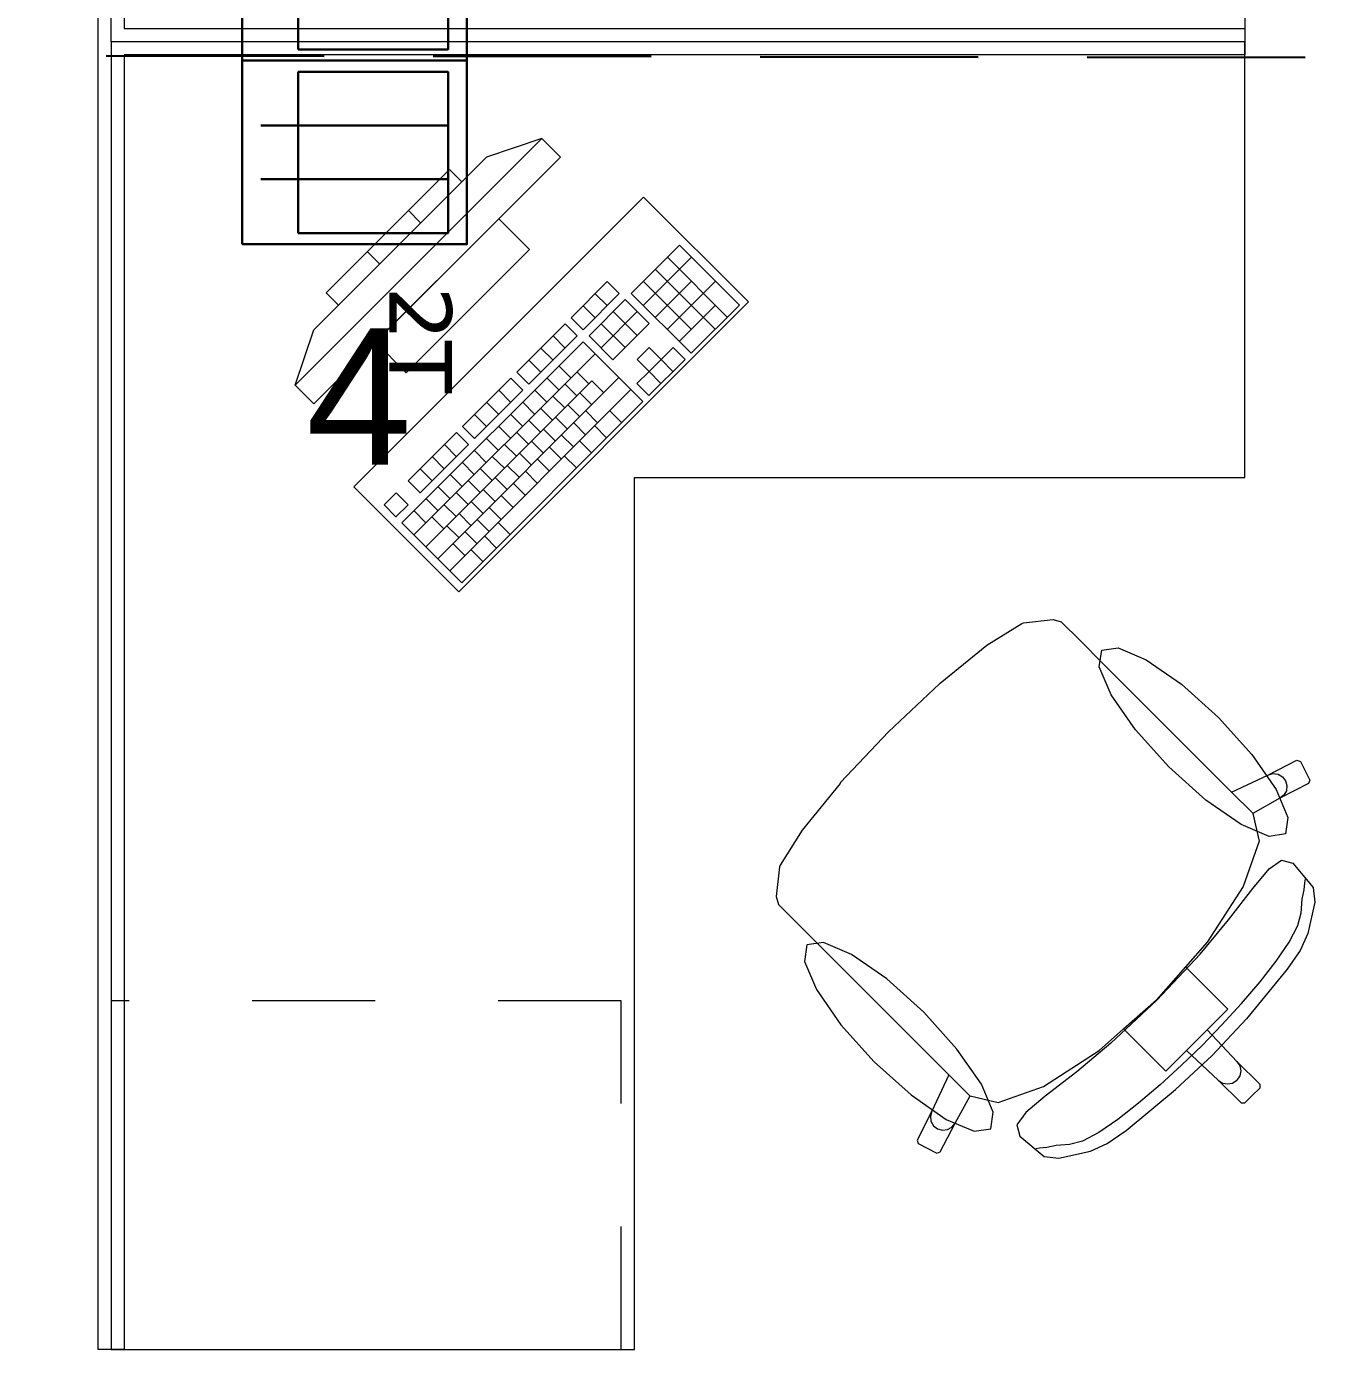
# Model space of a CAD drawing. Header units: inches. Extents: x -19 to 5698, y -728 to 92.
# Drawn here: x 292.072 to 293.56, y 12.807 to 14.325 of the extents above; entities that cross this region are included whole.
import ezdxf

# ---------------------------------------------------------------- set-up
doc = ezdxf.new("R2010")
doc.units = ezdxf.units.IN
doc.header["$MEASUREMENT"] = 0
doc.linetypes.add('HIDDEN', pattern=[0.375, 0.25, -0.125])
doc.linetypes.add('Rayas', pattern=[0.282222, 0.141111, -0.141111])
doc.layers.get('0').update_dxf_attribs({"color": 61})
doc.layers.add('00 conduct tomacorr', color=120, linetype='HIDDEN', lineweight=30)
doc.layers.add('00 IE LUZ EMERGENCIA', color=253, linetype='Continuous', lineweight=0)
doc.layers.add('Interior - Mobiliario', color=7, linetype='Continuous')
doc.styles.add('Annotative', font='arial.ttf')

# ---------------------------------------------------------------- blocks, each defined once
blk = doc.blocks.new('CAJA POP UP 6 MODULOS')
at = {"layer": '00 conduct tomacorr', "linetype": 'Continuous'}
for p, q in [((-0.095, -0.165), (-0.095, -0.0151)), ((-0.052, -0.165), (-0.052, -0.0151)), ((0.052, -0.165), (0.052, -0.0151)), ((0.095, -0.165), (0.095, -0.0151)), ((0, -0.165), (0, -0.18))]:
    blk.add_line(p, q, dxfattribs=at)
for points in [[(-0.147, 0), (0.147, 0), (0.147, -0.18), (-0.147, -0.18)], [(0, 0), (0.147, 0), (0.147, -0.18), (0, -0.18)]]:
    blk.add_lwpolyline(points, close=True, dxfattribs=at)
for points in [[(-0.138, -0.045), (-0.009, -0.045), (-0.009, -0.165), (-0.138, -0.165), (-0.138, -0.045)], [(0.009, -0.045), (0.138, -0.045), (0.138, -0.165), (0.009, -0.165), (0.009, -0.045)]]:
    blk.add_lwpolyline(points, dxfattribs=at)
at = {"color": 1, "insert": (-0.1807, -0.168), "char_height": 0.05, "attachment_point": 1, "rotation": 180}
blk.add_mtext_dynamic_manual_height_columns('{\\fVerdana|b0|i0|c0|p34;2T}', width=0.000481, gutter_width=0.1561, heights=[0], dxfattribs=at)

msp = doc.modelspace()

# ---------------------------------------------------------------- linework, layer by layer
at = {"layer": '00 conduct tomacorr'}
msp.add_line((295.7889, 14.2856, -0.0007), (287.4015, 14.2985, -0.0007), dxfattribs=at)
at = {"layer": 'Interior - Mobiliario', "color": 175, "linetype": 'Continuous', "lineweight": 13}
for p, q in [((292.1546, 14.3223), (292.1546, 15.8073)), ((292.1846, 15.8073), (292.1846, 14.3223)), ((292.1546, 14.2923), (292.1546, 14.3223)), ((292.1846, 14.3223), (293.4696, 14.3223)), ((293.4696, 14.3223), (293.4696, 14.2923)), ((292.1546, 12.8073), (292.1546, 14.2923)), ((292.1846, 14.2923), (292.1846, 12.8073)), ((293.4696, 14.2923), (292.1846, 14.2923)), ((292.6636, 14.1962), (292.3807, 13.9134)), ((292.6636, 14.1962), (292.5999, 14.175)), ((292.6848, 14.175), (292.6636, 14.1962)), ((292.4019, 13.8921), (292.6848, 14.175)), ((292.4019, 13.977), (292.5999, 14.175)), ((292.5575, 14.1608), (292.4161, 14.0194)), ((292.5716, 14.1467), (292.5575, 14.1608)), ((292.4302, 14.0053), (292.5716, 14.1467)), ((292.5245, 14.0996), (292.5104, 14.1137)), ((292.6141, 14.1043), (292.4726, 13.9629)), ((292.6494, 14.0689), (292.6141, 14.1043)), ((292.508, 13.9275), (292.6494, 14.0689)), ((292.8215, 14.0739), (292.7661, 14.0185)), ((292.8901, 14.0053), (292.8215, 14.0739)), ((292.4774, 14.0524), (292.4632, 14.0666)), ((292.7798, 14.0048), (292.8352, 14.0602)), ((292.8762, 13.9915), (292.8077, 14.06)), ((292.8624, 13.9776), (292.7938, 14.0462)), ((292.7386, 14.0321), (292.6971, 13.9906)), ((292.7523, 14.0184), (292.7386, 14.0321)), ((292.8348, 13.9775), (292.78, 14.0324)), ((292.7936, 13.9911), (292.8351, 14.0326)), ((292.8073, 13.9774), (292.8627, 14.0328)), ((292.4161, 14.0194), (292.4302, 14.0053)), ((292.7108, 13.9769), (292.7523, 14.0184)), ((292.7592, 14.0116), (292.7177, 13.97)), ((292.7385, 14.0046), (292.7248, 14.0183)), ((292.7866, 13.9842), (292.7592, 14.0116)), ((292.7661, 14.0185), (292.8347, 13.9499)), ((292.7247, 13.9907), (292.7109, 14.0045)), ((292.7314, 13.9563), (292.7729, 13.9979)), ((292.7728, 13.9703), (292.7454, 13.9977)), ((292.821, 13.9636), (292.8625, 14.0052)), ((292.8347, 13.9499), (292.8901, 14.0053)), ((292.3807, 13.9134), (292.4019, 13.977)), ((292.6902, 13.9837), (292.6348, 13.9283)), ((292.7039, 13.97), (292.6902, 13.9837)), ((292.6971, 13.9906), (292.7108, 13.9769)), ((292.7589, 13.9565), (292.7315, 13.9839)), ((292.7451, 13.9426), (292.7866, 13.9842)), ((292.4726, 13.9629), (292.508, 13.9275)), ((292.7107, 13.9631), (292.503, 13.7554)), ((292.6485, 13.9146), (292.7039, 13.97)), ((292.69, 13.9561), (292.6763, 13.9698)), ((292.7793, 13.8945), (292.7107, 13.9631)), ((292.7177, 13.97), (292.7451, 13.9426)), ((292.5167, 13.7417), (292.7245, 13.9494)), ((292.6762, 13.9423), (292.6625, 13.956)), ((292.7865, 13.9566), (292.7727, 13.9427)), ((292.8002, 13.9429), (292.7865, 13.9566)), ((292.8141, 13.9567), (292.8002, 13.9429)), ((292.8278, 13.943), (292.8141, 13.9567)), ((292.6623, 13.9284), (292.6486, 13.9421)), ((292.6968, 13.9217), (292.683, 13.9354)), ((292.7727, 13.9427), (292.7864, 13.929)), ((292.7862, 13.9015), (292.8278, 13.943)), ((292.7864, 13.929), (292.8002, 13.9429)), ((292.8139, 13.9292), (292.8002, 13.9429)), ((292.5305, 13.728), (292.7209, 13.9184)), ((292.5442, 13.7143), (292.7519, 13.922)), ((292.6279, 13.9214), (292.5725, 13.866)), ((292.6416, 13.9077), (292.6279, 13.9214)), ((292.6348, 13.9283), (292.6485, 13.9146)), ((292.6829, 13.9079), (292.6692, 13.9216)), ((292.7174, 13.9149), (292.7037, 13.9286)), ((292.7346, 13.9047), (292.7209, 13.9184)), ((292.7864, 13.929), (292.7725, 13.9152)), ((292.8001, 13.9153), (292.7864, 13.929)), ((292.3807, 13.9134), (292.4019, 13.8921)), ((292.5579, 13.7005), (292.7656, 13.9083)), ((292.5862, 13.8523), (292.6416, 13.9077)), ((292.6277, 13.8938), (292.614, 13.9075)), ((292.6691, 13.894), (292.6553, 13.9077)), ((292.6897, 13.8872), (292.676, 13.9009)), ((292.7035, 13.9011), (292.6898, 13.9148)), ((292.7207, 13.8908), (292.707, 13.9045)), ((292.7725, 13.9152), (292.7862, 13.9015)), ((292.5716, 13.6868), (292.7793, 13.8945)), ((292.6139, 13.88), (292.6002, 13.8937)), ((292.6552, 13.8802), (292.6415, 13.8939)), ((292.6759, 13.8734), (292.6621, 13.8871)), ((292.7069, 13.877), (292.6932, 13.8907)), ((292.6, 13.8661), (292.5863, 13.8798)), ((292.6414, 13.8663), (292.6277, 13.88)), ((292.662, 13.8595), (292.6483, 13.8732)), ((292.693, 13.8631), (292.6793, 13.8768)), ((292.7137, 13.8563), (292.7, 13.87)), ((292.7275, 13.8702), (292.7138, 13.8839)), ((292.7551, 13.8703), (292.7414, 13.884)), ((292.5655, 13.8591), (292.5102, 13.8037)), ((292.5793, 13.8453), (292.5655, 13.8591)), ((292.5725, 13.866), (292.5862, 13.8523)), ((292.6275, 13.8525), (292.6138, 13.8662)), ((292.6482, 13.8457), (292.6344, 13.8594)), ((292.6792, 13.8493), (292.6655, 13.863)), ((292.6998, 13.8425), (292.6861, 13.8562)), ((292.7378, 13.853), (292.7241, 13.8667)), ((292.5239, 13.79), (292.5793, 13.8453)), ((292.5654, 13.8315), (292.5517, 13.8452)), ((292.6137, 13.8386), (292.6, 13.8523)), ((292.6343, 13.8318), (292.6206, 13.8455)), ((292.6653, 13.8354), (292.6516, 13.8491)), ((292.686, 13.8286), (292.6723, 13.8423)), ((292.7205, 13.8357), (292.7067, 13.8494)), ((292.5516, 13.8176), (292.5378, 13.8314)), ((292.586, 13.8109), (292.5723, 13.8246)), ((292.5998, 13.8248), (292.5861, 13.8385)), ((292.6205, 13.818), (292.6067, 13.8317)), ((292.6515, 13.8216), (292.6378, 13.8353)), ((292.6721, 13.8148), (292.6584, 13.8285)), ((292.7031, 13.8184), (292.6894, 13.8321)), ((292.5377, 13.8038), (292.524, 13.8175)), ((292.5721, 13.7971), (292.5584, 13.8108)), ((292.6066, 13.8041), (292.5929, 13.8178)), ((292.6376, 13.8077), (292.6239, 13.8214)), ((292.6583, 13.8009), (292.6446, 13.8147)), ((292.5102, 13.8037), (292.5239, 13.79)), ((292.5583, 13.7832), (292.5446, 13.7969)), ((292.5928, 13.7903), (292.5791, 13.804)), ((292.6238, 13.7939), (292.6101, 13.8076)), ((292.6444, 13.7871), (292.6307, 13.8008)), ((292.4963, 13.7898), (292.4825, 13.776)), ((292.51, 13.7761), (292.4963, 13.7898)), ((292.5444, 13.7694), (292.5307, 13.7831)), ((292.5789, 13.7764), (292.5652, 13.7902)), ((292.5961, 13.7662), (292.5824, 13.7799)), ((292.6099, 13.78), (292.5962, 13.7937)), ((292.6306, 13.7732), (292.6169, 13.787)), ((292.4825, 13.776), (292.4962, 13.7623)), ((292.4962, 13.7623), (292.51, 13.7761)), ((292.5306, 13.7555), (292.5169, 13.7692)), ((292.5651, 13.7626), (292.5514, 13.7763)), ((292.5822, 13.7523), (292.5685, 13.7661)), ((292.6167, 13.7594), (292.603, 13.7731)), ((292.503, 13.7554), (292.5716, 13.6868)), ((292.5512, 13.7487), (292.5375, 13.7625)), ((292.5684, 13.7385), (292.5547, 13.7522)), ((292.6029, 13.7455), (292.5892, 13.7593)), ((292.627, 13.7422), (292.6133, 13.7559)), ((292.589, 13.7317), (292.5753, 13.7454)), ((292.6114, 13.7266), (292.5977, 13.7404)), ((292.5752, 13.7179), (292.5615, 13.7316)), ((292.5958, 13.7111), (292.5821, 13.7248)), ((293.216, 13.6408), (293.25, 13.6448)), ((293.25, 13.6448), (293.2592, 13.6419)), ((293.1739, 13.615), (293.2139, 13.6399)), ((293.2139, 13.6399), (293.216, 13.6408)), ((293.2592, 13.6419), (293.2812, 13.62)), ((293.1202, 13.5714), (293.1739, 13.615)), ((293.2812, 13.62), (293.3067, 13.5945)), ((293.3067, 13.5945), (293.4546, 13.4466)), ((293.061, 13.5159), (293.1194, 13.5707)), ((293.1194, 13.5707), (293.1202, 13.5714)), ((293.061, 13.5159), (293.0062, 13.4575)), ((293.4963, 13.4662), (293.5294, 13.4832)), ((293.5294, 13.4832), (293.5335, 13.4819)), ((293.5335, 13.4819), (293.5443, 13.4605)), ((293.4546, 13.4466), (293.4963, 13.4662)), ((293.4963, 13.4662), (293.502, 13.4678)), ((293.502, 13.4678), (293.5078, 13.4671)), ((293.5078, 13.4671), (293.5129, 13.4643)), ((293.5129, 13.4643), (293.5165, 13.4597)), ((293.5443, 13.4605), (293.5429, 13.4564)), ((293.0055, 13.4567), (292.9619, 13.4031)), ((293.0062, 13.4575), (293.0055, 13.4567)), ((293.4788, 13.4224), (293.4546, 13.4466)), ((293.5429, 13.4564), (293.5098, 13.4395)), ((293.5174, 13.4482), (293.5145, 13.4431)), ((293.5165, 13.4597), (293.5181, 13.4541)), ((293.5181, 13.4541), (293.5174, 13.4482)), ((293.5098, 13.4395), (293.4788, 13.4221)), ((293.5145, 13.4431), (293.5098, 13.4395)), ((293.4788, 13.4224), (293.4788, 13.4221)), ((293.4788, 13.4221), (293.4863, 13.3902)), ((292.9619, 13.4031), (292.937, 13.363)), ((293.4863, 13.3902), (293.468, 13.3382)), ((292.9361, 13.3609), (292.9321, 13.327)), ((292.937, 13.363), (292.9361, 13.3609)), ((293.4791, 13.3362), (293.4977, 13.3585)), ((293.4977, 13.3585), (293.512, 13.3685)), ((293.512, 13.3685), (293.5249, 13.3651)), ((293.5249, 13.3651), (293.5481, 13.3372)), ((293.5377, 13.3345), (293.5385, 13.3425)), ((293.5385, 13.3425), (293.5393, 13.347)), ((292.9321, 13.327), (292.935, 13.3177)), ((293.468, 13.3382), (293.4266, 13.2744)), ((293.4512, 13.3), (293.4791, 13.3362)), ((293.5345, 13.3083), (293.5357, 13.3237)), ((293.5357, 13.3237), (293.5377, 13.3345)), ((293.5481, 13.3372), (293.55, 13.3205)), ((292.935, 13.3177), (292.957, 13.2957)), ((293.55, 13.3205), (293.5422, 13.2843)), ((292.957, 13.2957), (292.9825, 13.2702)), ((293.4184, 13.2607), (293.4512, 13.3)), ((293.5206, 13.2747), (293.5306, 13.2935)), ((293.5306, 13.2935), (293.5345, 13.3083)), ((293.5422, 13.2843), (293.5333, 13.2651)), ((292.9825, 13.2702), (293.1303, 13.1224)), ((293.4266, 13.2744), (293.4018, 13.2463)), ((293.5058, 13.2529), (293.5206, 13.2747)), ((293.5333, 13.2651), (293.5184, 13.2434)), ((293.369, 13.208), (293.4184, 13.2607)), ((293.4872, 13.2291), (293.5058, 13.2529)), ((293.4018, 13.2463), (293.3685, 13.2084)), ((293.4018, 13.2463), (293.4292, 13.2189)), ((293.5184, 13.2434), (293.4715, 13.1867)), ((293.4292, 13.2189), (293.4503, 13.1977)), ((293.4661, 13.2043), (293.4872, 13.2291)), ((293.369, 13.208), (293.3162, 13.1585)), ((293.3307, 13.1751), (293.3685, 13.2084)), ((293.4435, 13.1797), (293.4661, 13.2043)), ((293.4503, 13.1977), (293.4267, 13.1741)), ((293.3025, 13.1503), (293.3307, 13.1751)), ((293.3307, 13.1751), (293.358, 13.1477)), ((293.4267, 13.1741), (293.4148, 13.1622)), ((293.4207, 13.1562), (293.4435, 13.1797)), ((293.4267, 13.1741), (293.4607, 13.1376)), ((293.4715, 13.1867), (293.4324, 13.1445)), ((293.3162, 13.1585), (293.2769, 13.1258)), ((293.4028, 13.1502), (293.4148, 13.1622)), ((293.2387, 13.109), (293.3025, 13.1503)), ((293.358, 13.1477), (293.3792, 13.1266)), ((293.3792, 13.1266), (293.4028, 13.1502)), ((293.3902, 13.1054), (293.4324, 13.1445)), ((293.4207, 13.1562), (293.3972, 13.1334)), ((293.4028, 13.1502), (293.4393, 13.1162)), ((293.3972, 13.1334), (293.3726, 13.1109)), ((293.4607, 13.1376), (293.4639, 13.1327)), ((293.4607, 13.1376), (293.4868, 13.1115)), ((293.4639, 13.1327), (293.465, 13.127)), ((293.465, 13.127), (293.4639, 13.1212)), ((293.1303, 13.1224), (293.1107, 13.0806)), ((293.1545, 13.0981), (293.1303, 13.1224)), ((293.2769, 13.1258), (293.2407, 13.0978)), ((293.4393, 13.1162), (293.4442, 13.113)), ((293.4393, 13.1162), (293.4654, 13.0901)), ((293.4442, 13.113), (293.4499, 13.1119)), ((293.4499, 13.1119), (293.4557, 13.113)), ((293.4557, 13.113), (293.4606, 13.1163)), ((293.4639, 13.1212), (293.4606, 13.1163)), ((293.4868, 13.1115), (293.4868, 13.1072)), ((293.1375, 13.0671), (293.1548, 13.0981)), ((293.1545, 13.0981), (293.1548, 13.0981)), ((293.1548, 13.0981), (293.1867, 13.0906)), ((293.1867, 13.0906), (293.2387, 13.109)), ((293.2407, 13.0978), (293.2185, 13.0792)), ((293.3335, 13.0585), (293.3902, 13.1054)), ((293.3726, 13.1109), (293.3478, 13.0897)), ((293.4697, 13.0902), (293.4782, 13.0987)), ((293.4868, 13.1072), (293.4782, 13.0987)), ((293.3478, 13.0897), (293.324, 13.0711)), ((293.4654, 13.0901), (293.4697, 13.0902)), ((293.1107, 13.0806), (293.0938, 13.0475)), ((293.1107, 13.0806), (293.1091, 13.0749)), ((293.1091, 13.0749), (293.1098, 13.0691)), ((293.1098, 13.0691), (293.1126, 13.064)), ((293.1205, 13.034), (293.1375, 13.0671)), ((293.1338, 13.0625), (293.1375, 13.0671)), ((293.2185, 13.0792), (293.2084, 13.0649)), ((293.324, 13.0711), (293.3022, 13.0563)), ((293.1126, 13.064), (293.1172, 13.0604)), ((293.1172, 13.0604), (293.1229, 13.0588)), ((293.1229, 13.0588), (293.1287, 13.0596)), ((293.1287, 13.0596), (293.1338, 13.0625)), ((293.2084, 13.0649), (293.2118, 13.052)), ((293.2118, 13.052), (293.2397, 13.0288)), ((293.3022, 13.0563), (293.2834, 13.0463)), ((293.3118, 13.0436), (293.3335, 13.0585)), ((293.0938, 13.0475), (293.0951, 13.0435)), ((293.0951, 13.0435), (293.1164, 13.0326)), ((293.2344, 13.0384), (293.2299, 13.0376)), ((293.2425, 13.0392), (293.2344, 13.0384)), ((293.2532, 13.0413), (293.2425, 13.0392)), ((293.2686, 13.0424), (293.2532, 13.0413)), ((293.2834, 13.0463), (293.2686, 13.0424)), ((293.2926, 13.0347), (293.3118, 13.0436)), ((293.1164, 13.0326), (293.1205, 13.034)), ((293.2397, 13.0288), (293.2565, 13.0269)), ((293.2565, 13.0269), (293.2926, 13.0347)), ((292.1846, 12.8073), (292.1546, 12.8073))]:
    msp.add_line(p, q, dxfattribs=at)
at = {"layer": 'Interior - Mobiliario', "color": 175, "linetype": 'Rayas', "lineweight": 13}
for p, q in [((292.7546, 13.2073), (292.1696, 13.2073)), ((292.7546, 12.8073), (292.7546, 13.2073))]:
    msp.add_line(p, q, dxfattribs=at)
at = {"layer": 'Interior - Mobiliario', "color": 175, "linetype": 'Continuous', "lineweight": 13, "flags": 128}
for points in [[(292.1696, 14.3073), (292.1696, 15.8073), (292.7696, 15.8073), (292.7696, 14.8073), (293.4696, 14.8073), (293.4696, 14.3073)], [(292.1696, 14.3073), (292.1696, 12.8073), (292.7696, 12.8073), (292.7696, 13.8073), (293.4696, 13.8073), (293.4696, 14.3073)], [(292.4479, 13.7967), (292.5681, 13.6765), (292.9004, 14.0088), (292.7802, 14.129)], [(293.4395, 13.5324), (293.4776, 13.4899), (293.5056, 13.4495), (293.5192, 13.4175), (293.5164, 13.3986), (293.4975, 13.3957), (293.4654, 13.4093), (293.425, 13.4373), (293.3825, 13.4755), (293.3444, 13.5179), (293.3164, 13.5583), (293.3028, 13.5904), (293.3056, 13.6093), (293.3246, 13.6122), (293.3566, 13.5985), (293.397, 13.5705)], [(293.0445, 13.1374), (293.087, 13.0993), (293.1274, 13.0713), (293.1595, 13.0577), (293.1784, 13.0605), (293.1812, 13.0795), (293.1676, 13.1115), (293.1396, 13.1519), (293.1015, 13.1944), (293.059, 13.2325), (293.0186, 13.2605), (292.9865, 13.2741), (292.9676, 13.2713), (292.9648, 13.2524), (292.9784, 13.2203), (293.0064, 13.1799)]]:
    msp.add_lwpolyline(points, close=True, dxfattribs=at)

# ---------------------------------------------------------------- block references
at = {"layer": '00 conduct tomacorr', "xscale": 1.432830642179531, "yscale": 1.432830642179531, "zscale": 1.432830642179531, "rotation": 89.99999999999997}
msp.add_blockref('CAJA POP UP 6 MODULOS', (292.3196, 14.2856, -0.0007), dxfattribs=at)

# ---------------------------------------------------------------- texts
at = {"layer": '00 IE LUZ EMERGENCIA', "style": 'Annotative'}
msp.add_attdef('4', (292.3931, 13.8223, -0.0007), '', height=0.1562, dxfattribs=at)

doc.saveas('drawing.dxf')
